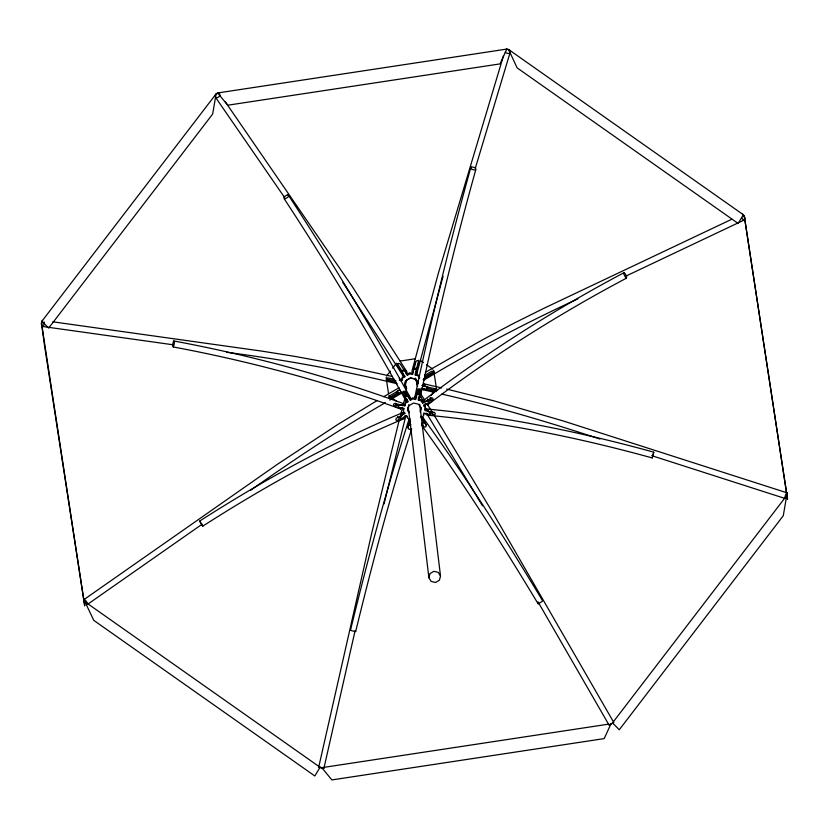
<?xml version="1.0" encoding="UTF-8"?>
<svg xmlns="http://www.w3.org/2000/svg" width="829" height="829" viewBox="0 0 829 829"><rect width="100%" height="100%" fill="white"/><g stroke="black" fill="none" stroke-linecap="round" stroke-linejoin="round"><path stroke-width="1.24" d="M428.469 411.712L428.469 410.604L426.489 408.966L426.023 409.681L428.469 411.712L434.479 412.386C438.147 415.961 429.453 415.422 427.754 414.459L426.127 413.101M400.521 408.977L400.562 408.158C398.552 408.241 389.858 404.894 395.081 403.257L401.267 405.412L403.35 404.428L403.391 403.609C328.771 376.356 251.85 355.548 173.769 340.957A3.42 0.694 -78.6 0 0 172.577 345.527L173.24 346.957C250.534 361.392 326.667 381.982 400.521 408.977L402.645 407.174L400.656 414.573M404.853 395.651L403.816 392.241L405.35 391.671M418.728 360.18L415.256 374.066L415.381 375.154L418.137 375.786L419.64 378.179M475.245 168.453L509.887 53.294L510.094 50.652A3.42 1.865 16.7 0 0 505.358 49.553M410.904 428.5C408.334 431.619 407.039 426.075 408.448 424.147L408.884 425.059L410.531 425.204M410.065 419.018L409.08 419.153L408.77 422.137L409.681 422.707L408.065 427.837M409.681 422.707L409.94 420.251M421.723 423.93L423.598 426.572C424.666 427.868 426.852 426.697 426.116 425.101L422.977 420.697L421.588 417.267L422.562 417.111C465.473 476.24 504.768 537.907 542.435 600.476L542.321 601.367L538.135 603.823L538.239 602.932M424.738 421.671L424.614 422.666L422.22 423.142L423.598 426.572M216.12 93.864L212.659 114.039L48.652 328.097L41.916 321.206L216.12 93.864L217.654 92.962L506.851 49.077L508.591 49.481L743.385 214.763L744.307 216.234L787.55 499.286L744.307 216.234M786.731 495.535L783.281 515.721L619.263 729.779L612.538 722.888M427.588 404.863L427.298 404.096C429.246 403.588 436.593 397.806 431.09 397.796L425.785 401.692L423.598 401.36L423.308 400.594C486.654 352.584 553.938 309.839 624.154 272.617L623.874 274.192A3.42 0.746 61.3 0 0 626.382 278.202C556.87 315.041 490.281 357.34 427.588 404.863L425.111 403.764M626.382 278.202L626.672 276.617A3.42 0.746 61.3 0 0 624.154 272.617M434.344 392.366L423.204 389.785L423.464 389.039L436.147 391.506A1.523 1.471 -6.9 0 0 436.593 389.837L435.567 388.863L424.168 386.293L424.23 383.9L441.66 387.931M433.733 370.926L433.039 372.138L425.09 376.718M420.22 397.443L419.339 397.164L420.78 390.542C421.008 388.718 418.562 388.179 417.94 389.879L416.5 396.5L414.873 396.894C431.225 319.714 449.753 243.001 470.955 167.012A3.42 1.243 15.3 0 1 475.701 168.111L475.732 169.914C454.738 245.125 436.406 321.061 420.22 397.443L418.593 397.837M416.469 393.868L416.946 391.661M420.085 393.858L419.267 394.5L420.034 391.215C420.075 389.537 417.816 388.915 417.184 390.552L417.94 389.879M355.071 630.796L323.942 768.193L320.098 767.592L318.688 767.219L371.838 532.622L399.039 420.79M425.443 405.485L425.35 404.086M384.003 503.97L405.899 415.65M409.08 419.153C386.656 488.436 367.879 558.839 350.646 629.584L350.936 630.413A3.42 0.528 13.9 0 0 355.672 631.511C372.252 563.544 390.169 495.846 411.619 429.235M425.308 413.536L427.277 415.174C503.41 422.313 578.569 437.629 652.226 457.929L653.76 452.168C579.347 431.66 503.4 416.199 426.489 408.966M653.76 452.168L652.226 457.929M41.481 322.885L84.724 605.937L44.372 344.532L41.481 322.885L41.916 321.206M401.723 380.822L402.417 378.169L404.842 376.749L404.718 375.672L402.283 377.091L401.723 380.822L399.454 380.293M398.697 404.365L398.355 407.267L404.044 408.593L403.35 411.236L404.811 413.557L399.785 416.51L401.288 418.904L406.314 415.961L407.775 418.293L409.609 418.718M398.355 407.267L399.07 404.531L404.759 405.847L405.443 403.205L407.878 401.775L406.542 398.77M404.863 383.247L405.495 380.801M403.246 404.625L404.863 398.397M414.168 366.252L415.381 361.568M403.226 410.158L403.682 408.386M404.759 405.847L406.345 398.708M397.537 364.294A1.523 1.471 -6.9 0 1 399.05 363.413L400.21 363.972L407.36 375.278L409.795 373.858L412.541 374.49L415.94 361.589L416.852 360.719A1.523 1.471 -6.9 0 1 418.583 361.102L418.904 362.273L415.381 375.154M408.842 404.604L407.567 409.495L408.915 411.64M415.992 373.237L416.914 373.299L443.08 276.306M416.562 384.656L417.111 382.563L414.801 378.884L410.448 377.879L406.604 380.128L405.505 384.324L406.593 393.288M417.433 384.863L418.075 382.418L415.381 378.128M407.878 401.775L404.728 395.889L407.246 394.417L410.386 400.303L412.821 398.884L415.567 399.516L416.013 396.241M409.951 421.122L409.101 424.407L410.997 424.842M415.567 399.516L416.863 392.956L419.702 393.62L418.417 400.179L421.163 400.811L422.666 403.215M420.148 411.111L421.101 407.443M420.282 412.2L421.236 408.521L418.541 404.231L413.464 403.06L408.977 405.682L407.702 410.583L409.049 412.728M421.153 388.231L426.842 389.547L427.546 386.801M423.36 414.821L423.816 413.06M429.733 413.484L430.21 411.661M428.914 577.772L430.013 573.575L433.857 571.326L438.209 572.331L440.52 576.01L439.422 580.207L435.577 582.455L431.225 581.45L428.914 577.772L408.303 407.381M503.493 55.75L438.427 272.99L412.013 370.874L412.179 372.2L413.143 372.584M397.526 364.314L397.588 365.506L403.671 375.112L402.821 375.444L342.843 282.388M427.754 401.806L430.406 399.858L430.893 398.511L430.137 397.309M399.288 378.936L399.547 378.179L399.702 379.506M424.23 383.9L424.168 386.293M401.267 405.412L403.391 403.609M506.851 49.077L500.042 63.895L227.747 105.21L217.654 92.962M610.994 723.79L604.186 738.608L331.88 779.923L321.797 767.675L608.434 724.173M625.76 276.171L743.81 220.203L744.929 218.203A3.42 1.389 64.6 0 0 742.421 214.193M323.942 768.193L320.056 767.271L314.833 775.975L93.76 620.351L84.34 600.517M743.385 214.763L738.173 223.467L517.089 67.843L508.591 49.481M427.277 415.174L427.754 414.459M401.733 415.775L403.557 413.091L402.873 412.552L401.412 414.718L401.733 415.775L396.252 418.179C393.837 422.676 401.91 419.619 403.246 418.179L404.459 416.386M397.754 420.583L399.578 417.899L398.293 417.598L397.537 416.396M402.873 412.552C331.952 442.334 264.399 479.618 199.675 521.068L202.794 526.135C266.855 485.1 333.714 448.188 403.92 418.718L405.391 416.552L405.06 415.495M386.552 376.148L390.386 371.143M392.677 368.149L396.511 363.154M431.298 395.35L435.888 389.35M613.315 721.862L785.944 496.561M422.977 420.697L423.681 419.878L422.562 417.111M420.034 391.215L420.78 390.542M414.873 396.894L416.5 396.5M406.189 373.641L407.008 372.988L406.852 371.661L351.962 286.109L225.063 101.48M386.822 378.293L388.117 377.869L394.625 379.454M435.93 389.671L434.634 390.096L426.904 388.231M446.634 389.091L494.022 400.873L562.829 420.831L787.332 492.913L786.047 493.846A3.42 0.694 -72.2 0 0 784.866 498.405L651.729 455.66M784.866 498.405L786.151 497.483A3.42 0.694 -72.2 0 0 787.332 492.913M405.308 399.702L407.07 399.578L405.308 399.702C367.382 331.382 327.196 264.306 284.337 198.96L283.912 197.209A3.42 1.223 -32.9 0 1 288.098 194.763C331.403 260.783 372.003 328.553 410.324 397.578L408.562 397.702L405.246 391.806C404.148 390.366 401.961 391.599 402.728 393.278L406.055 399.174M202.1 524.229L87.781 604.186L86.361 603.667A3.42 0.642 55 0 1 83.853 599.668L277.684 464.105L337.59 424.614L377.102 400.594M250.793 490.177C294.45 459.204 339.071 429.546 385.371 402.645M537.99 601.823L608.983 724.94L613.781 722.442L493.649 514.135L434.292 415.443M404.22 369.392L401.702 370.864L404.842 376.749M401.837 371.941L404.345 370.47M407.36 375.278L407.226 374.2L409.661 372.77L412.407 373.413L412.541 374.49M383.713 396.728L399.122 387.703M425.36 372.356L482.685 339.693L513.369 323.507L543.596 308.461L731.893 219.188M398.77 390.304L396.749 391.475L398.262 393.879L401.277 392.117M424.862 375.33L431.671 371.268L433.028 371.278A1.523 1.471 -6.9 0 1 433.961 372.739L423.142 379.62L423.629 380.262C473.504 350.346 525.026 323.237 577.844 298.886M397.889 392.635L391.081 396.708L389.713 396.687A1.523 1.471 -6.9 0 1 388.822 395.682M424.116 378.749L426.127 377.568L424.987 374.884M389.754 400.086L401.796 393.039L401.309 392.397L389.941 398.511A1.523 1.471 -6.9 0 1 389.008 397.06L389.703 395.827L399.806 389.993L399.288 389.029M404.863 396.967L407.381 395.495M420.458 390.873L418.034 392.304L419.236 394.221M405.308 402.117L407.744 400.697M410.386 400.303L410.262 399.226L412.687 397.796L415.443 398.438M421.039 397.101L418.531 398.573L418.396 397.495M402.666 413.661L404.676 412.479L404.811 413.557M421.557 423.609L424.075 422.137L421.059 417.329L423.495 415.899L424.179 413.256L429.868 414.573L430.583 411.837L424.894 410.51L425.578 407.868L424.127 405.547L429.153 402.593L427.515 399.112L427.65 400.2L422.614 403.143L422.489 402.055L424.5 400.873M423.008 419.992L423.837 419.495M612.569 723.209L608.983 724.94M408.562 397.702L410.324 397.578M394.376 405.992L396.459 405.008L398.521 405.733M432.469 412.407L431.318 413.091L433.764 415.122M419.93 392.531L419.07 392.863L419.267 394.5M318.688 767.219L320.802 767.416M400.075 361.071L415.339 358.75M406.759 394.728L405.827 394.666L405.992 395.993M52.849 321.818L262.14 351.164L295.684 356.532L329.952 362.864L392.076 376.449M42.642 320.388A3.42 1.337 -82 0 0 41.45 324.958L43.035 326.543L173.126 344.791M226.69 352.294C284.067 359.734 341.051 370.128 397.278 383.786M430.406 399.858L432.593 400.2M423.308 400.594L425.785 401.692M413.837 367.931L416.676 368.594L416.811 369.672L413.961 369.009M415.256 374.066L418.003 374.708L419.588 378.117M422.873 384.666L425.142 385.195M421.868 385.485L426.417 386.542M396.148 381.112L387.174 379.102L386.159 378.138A1.523 1.471 -6.9 0 1 386.045 377.692M396.345 382.749L386.376 379.972A1.523 1.471 -6.9 0 1 386.801 378.304M441.774 394.096C495.255 406.272 547.876 421.899 599.958 439.038M416.997 394.044L419.837 394.697M406.573 393.682L404.749 393.267L403.775 391.713M402.345 404.241L404.625 404.77M427.039 409.961L424.759 409.433L425.453 406.78L424.479 405.236M83.853 599.668L85.273 600.186A3.42 0.642 55 0 1 87.781 604.186M405.246 391.806L406.262 392.21M402.728 393.278L403.744 393.682M420.396 360.418L423.495 362.605M426.593 364.781L432.79 369.133M389.661 396.366L396.894 401.443M85.263 601.989L320.056 767.271M403.246 418.179L403.92 418.718M395.599 403.868L396.459 405.008M397.392 363.879L402.189 371.413M421.692 425.422C463.359 482.965 501.493 542.985 538.135 603.823M215.913 97.905A3.42 1.845 -34.6 0 0 220.11 95.449L219.188 92.972A3.42 1.845 -34.6 0 0 215.001 95.428L215.913 97.905L284.803 197.82M424.614 375.164L426.127 377.568M418.199 383.495L415.516 379.205L410.438 378.034L405.951 380.656L404.676 385.547L406.687 388.77M427.65 400.2L429.153 402.593M420.614 393.62L424.717 400.169M427.453 404.531L432.925 413.256M405.122 369.444L406.127 371.04M406.023 372.273L407.226 374.2M418.5 392.179L419.712 394.096M419.909 395.526L423.774 401.692M422.489 402.055L421.028 399.733L418.282 399.091L418.417 400.179M418.49 397.412L420.417 400.49M426.78 413.671L482.478 505.783M404.542 384.469L406.562 387.692M408.148 394.469L409.153 396.065M409.049 397.298L410.262 399.226M422.137 418.168L420.925 416.241L421.059 417.329M406.666 415.661L407.64 417.205M400.148 416.22L401.288 418.904M201.281 523.607L202.794 526.135M201.188 523.596L199.675 521.068M173.769 340.957L174.432 342.398A3.42 0.694 -78.6 0 1 173.24 346.957M425.194 422.821L426.116 425.101M355.382 630.682L355.672 631.511M288.098 194.763L288.523 196.504A3.42 1.223 -32.9 0 1 284.337 198.96M433.691 370.604L436.334 387.692M386.677 381.475L388.563 393.671M426.707 388.459L426.842 389.547M423.039 388.459L423.204 389.785M423.992 404.459L424.127 405.547M423.94 421.049L424.075 422.137M416.759 371.972L416.914 373.299M417.111 382.563L417.567 386.407M417.878 388.967L418.5 394.096M418.966 397.941L419.277 400.5M419.743 404.345L440.52 576.01M402.656 374.117L402.821 375.444M398.127 392.801L398.262 393.879M395.195 381.164L395.329 382.242M470.955 167.012L470.996 168.815A3.42 1.243 15.3 0 0 475.732 169.914M436.479 388.449A1.523 1.471 -6.9 0 1 435.94 389.661M743.81 220.203A3.42 1.389 64.6 0 1 741.882 217.851M509.887 53.294A3.42 1.865 16.7 0 1 505.151 52.196M44.227 321.973A3.42 1.337 -82 0 1 43.035 326.543M425.432 405.495A1.523 1.471 -6.9 0 1 423.92 406.386"/></g></svg>
